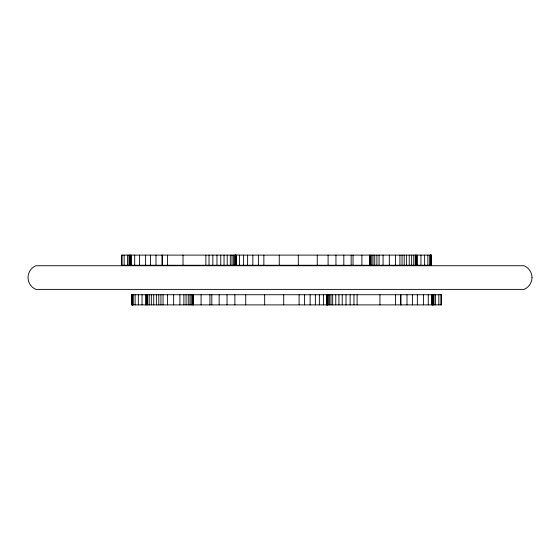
<?xml version="1.0" encoding="UTF-8"?>
<svg xmlns="http://www.w3.org/2000/svg" width="560" height="560" viewBox="0 0 560 560"><rect width="100%" height="100%" fill="white"/><g stroke="black" fill="none" stroke-linecap="round" stroke-linejoin="round"><path stroke-width="0.84" d="M162.547 265.265L162.547 255.115M209.02 265.265L209.02 255.115M353.955 304.885L353.955 294.735M440.874 294.735L440.874 304.885M438.823 294.735L438.823 304.885M435.484 294.735L435.484 304.885M434.007 294.735L434.007 304.885M433.181 294.735L433.181 304.885M432.964 294.735L432.915 304.885M432.894 294.735L432.894 304.885M432.733 294.735L432.733 304.885M432.299 294.735L432.299 304.885M431.564 294.735L431.564 304.885M431.27 255.115L431.27 265.265M430.766 255.115L430.717 265.265M430.668 255.115L430.619 265.265M430.479 255.115L430.514 265.265M430.416 255.115L430.416 265.265M430.325 255.115L430.325 265.265M430.213 255.115L430.213 265.265M429.954 255.115L429.954 265.265M428.274 294.735L428.274 304.885M427.861 255.115L427.861 265.265M424.634 255.115L424.634 265.265M423.5 294.735L423.5 304.885M420.945 255.115L420.945 265.265M417.459 255.115L417.459 265.265M417.361 294.735L417.361 304.885M416.122 255.115L416.178 265.265M416.031 255.115L416.031 265.265M415.926 255.115L415.926 265.265M415.31 255.115L415.31 265.265M413.735 255.115L413.735 265.265M412.398 294.735L412.398 304.885M411.628 255.115L411.628 265.265M409.241 255.115L409.241 265.265M406.987 294.735L406.987 304.885M406.609 255.115L406.609 265.265M404.201 255.115L404.201 265.265M402.052 255.115L402.052 265.265M400.981 294.735L400.981 304.885M400.428 294.735L400.428 304.885M399.917 255.115L399.917 265.265M395.556 255.115L395.556 265.265M395.43 294.735L395.43 304.885M389.333 255.115L389.333 265.265M383.082 255.115L383.082 265.265M379.953 294.735L379.953 304.885M379.078 255.115L379.078 265.265M376.908 255.115L376.908 265.265M374.731 255.115L374.731 265.265M372.995 255.115L372.995 265.265M371.721 255.115L371.721 265.265M370.552 255.115L370.552 265.265M369.971 255.115L369.971 265.265M369.789 255.115L369.88 265.265M361.893 255.115L361.893 265.265M357.112 294.735L357.112 304.885M353.045 255.115L353.045 265.265M351.162 255.115L351.162 265.265M350.133 294.735L350.133 304.885M346.01 294.735L346.01 304.885M343.819 255.115L343.819 265.265M342.223 294.735L342.223 304.885M338.926 294.735L338.926 304.885M335.951 255.115L335.951 265.265M335.762 294.735L335.762 304.885M332.661 294.735L332.661 304.885M330.995 294.735L330.995 304.885M329.602 294.735L329.602 304.885M328.202 294.735L328.202 304.885M328.097 255.115L328.097 265.265M327.768 294.735L327.768 304.885M327.537 294.735L327.537 304.885M327.292 294.735L327.292 304.885M327.096 294.735L327.096 304.885M326.914 294.735L326.914 304.885M326.746 294.735L326.746 304.885M323.477 294.735L323.477 304.885M319.368 294.735L319.368 304.885M317.247 255.115L317.247 265.265M315.364 294.735L315.364 304.885M310.135 294.735L310.135 304.885M304.591 294.735L304.591 304.885M299.103 294.735L299.103 304.885M298.305 255.115L298.305 265.265M283.717 294.735L283.717 304.885M279.258 255.115L279.258 265.265M264.67 294.735L264.67 304.885M263.865 255.115L263.865 265.265M258.384 255.115L258.384 265.265M252.84 255.115L252.84 265.265M247.611 255.115L247.611 265.265M245.728 294.735L245.728 304.885M243.607 255.115L243.607 265.265M239.498 255.115L239.498 265.265M236.229 255.115L236.229 265.265M236.061 255.115L236.061 265.265M235.879 255.115L235.879 265.265M235.683 255.115L235.683 265.265M235.438 255.115L235.438 265.265M235.207 255.115L235.207 265.265M234.878 294.735L234.878 304.885M234.773 255.115L234.773 265.265M233.373 255.115L233.373 265.265M231.98 255.115L231.98 265.265M230.307 255.115L230.307 265.265M227.213 255.115L227.213 265.265M227.024 294.735L227.024 304.885M224.042 255.115L224.042 265.265M220.752 255.115L220.752 265.265M219.156 294.735L219.156 304.885M216.965 255.115L216.965 265.265M212.842 255.115L212.842 265.265M211.813 294.735L211.813 304.885M209.923 294.735L209.923 304.885M205.863 255.115L205.863 265.265M201.082 294.735L201.082 304.885M193.186 294.735L193.186 304.885M193.095 294.735L193.095 304.885M193.004 294.735L193.004 304.885M192.423 294.735L192.423 304.885M191.247 294.735L191.247 304.885M189.973 294.735L189.973 304.885M188.244 294.735L188.244 304.885M186.067 294.735L186.067 304.885M183.89 294.735L183.89 304.885M183.022 255.115L183.022 265.265M179.893 294.735L179.893 304.885M173.642 294.735L173.642 304.885M167.538 255.115L167.538 265.265M167.419 294.735L167.419 304.885M163.058 294.735L163.058 304.885M161.994 255.115L161.994 265.265M160.923 294.735L160.923 304.885M158.774 294.735L158.774 304.885M156.366 294.735L156.366 304.885M155.988 255.115L155.988 265.265M153.734 294.735L153.734 304.885M151.34 294.735L151.34 304.885M150.577 255.115L150.577 265.265M149.24 294.735L149.24 304.885M147.665 294.735L147.665 304.885M146.944 304.885L146.853 294.735L146.797 304.885M145.614 255.115L145.614 265.265M145.516 294.735L145.516 304.885M142.03 294.735L142.03 304.885M139.475 255.115L139.475 265.265M138.341 294.735L138.341 304.885M135.114 294.735L135.114 304.885M134.701 255.115L134.701 265.265M133.021 294.735L133.021 304.885M132.762 294.735L132.762 304.885M132.65 294.735L132.65 304.885M132.559 304.885L132.496 294.735L132.412 304.885M132.356 294.735L132.307 304.885M132.209 294.735L132.258 304.885M131.705 294.735L131.705 304.885M131.411 255.115L131.411 265.265M130.676 255.115L130.676 265.265M130.242 255.115L130.242 265.265M130.081 265.265L130.06 255.115L130.011 265.265M129.794 255.115L129.794 265.265M128.968 255.115L128.968 265.265M127.491 255.115L127.491 265.265M124.152 255.115L124.152 265.265M122.101 255.115L122.101 265.265M532 277.557C532 282.639 528.766 287.441 524.083 289.387L35.917 289.387A12.817 12.817 0 0 1 35.917 265.734L524.083 265.734C528.766 267.673 532 272.482 532 277.557M431.382 255.115L121.401 255.115L121.401 265.265L431.382 265.265L431.382 255.115M441.574 294.735L131.593 294.735L131.593 304.885L441.574 304.885L441.574 294.735"/></g></svg>
